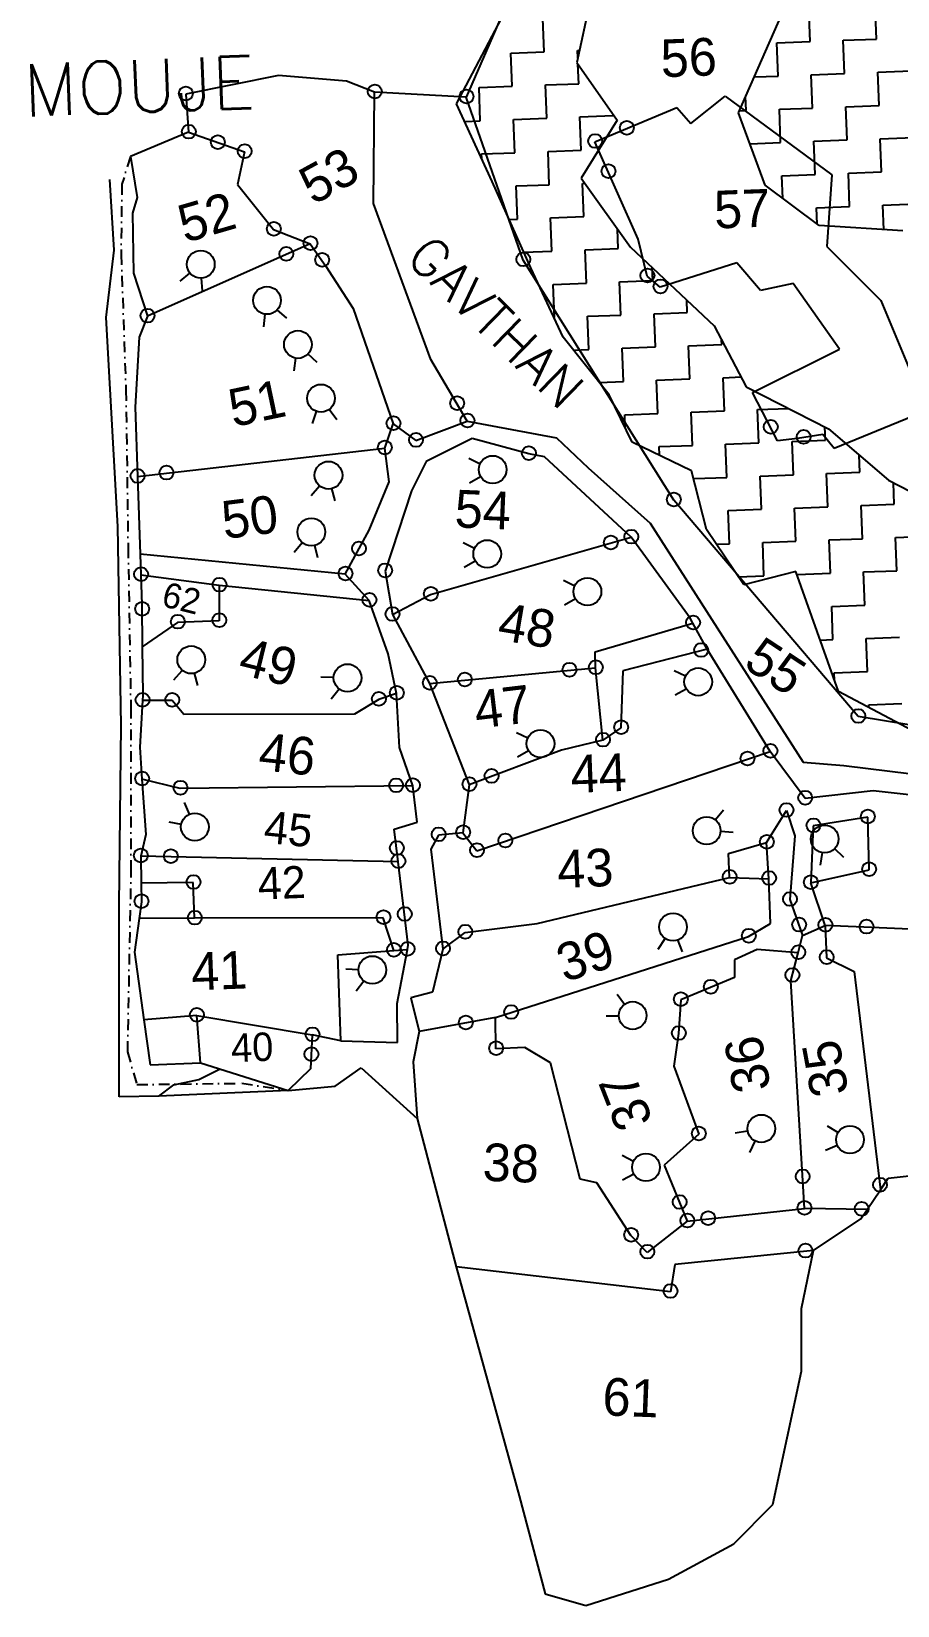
# Model space of a CAD drawing. Header units: metres. Extents: x 291849 to 294090, y 1986296 to 1987853.
# Drawn here: x 291849 to 292251, y 1986493 to 1987222 of the extents above; entities that cross this region are included whole.
import ezdxf

# ---------------------------------------------------------------- set-up
doc = ezdxf.new("R2010")
doc.units = ezdxf.units.M
doc.linetypes.add('DASHDOT', pattern=[1, 0.5, -0.25, 0, -0.25])
for name, color, linetype in [('LINE_WATER', 4, 'Continuous'), ('OFF', 1, 'Continuous'), ('POLY_HATCH', 12, 'Continuous'), ('POLY_PARCEL', 6, 'Continuous'), ('POLY_ROAD', 30, 'Continuous'), ('POLY_WATER', 4, 'Continuous'), ('SYM_STONE', 1, 'Continuous'), ('TEXT_MAPIN', 7, 'Continuous'), ('TEXT_MAPOUT', 7, 'Continuous'), ('TEXT_PARCEL', 7, 'Continuous'), ('V_BOUND_LINE', 7, 'Continuous'), ('V_BOUND_STREAM_LINE', 7, 'DASHDOT')]:
    doc.layers.add(name, color=color, linetype=linetype)
doc.styles.get("Standard").update_dxf_attribs({"font": 'simplex.shx'})
doc.styles.add('TEXT_MAP', font='')
doc.styles.get('TEXT_MAP').set_extended_font_data('Kruti Dev 050')

msp = doc.modelspace()

# ---------------------------------------------------------------- linework, layer by layer
for points in [[(291918.29, 1987106.87), (291922.87, 1987110.55)], [(291928.64, 1987102.3), (291928.28, 1987108.17)], [(291967.65, 1987089.64), (291963.29, 1987093.57)], [(291957.05, 1987085.66), (291957.75, 1987091.49)], [(291981.8, 1987069.06), (291977.52, 1987073.09)], [(291971.13, 1987065.31), (291971.94, 1987071.12)], [(291979.63, 1987040.93), (291981.51, 1987046.5)], [(291990.82, 1987042.65), (291987.35, 1987047.4)], [(292051.93, 1987024.78), (292057.25, 1987022.28)], [(292052.36, 1987013.48), (292057.47, 1987016.38)], [(291979.03, 1987007.57), (291982.84, 1987012.04)], [(291990.06, 1987005.01), (291988.6, 1987010.71)], [(291971.09, 1986981.29), (291974.9, 1986985.76)], [(291982.11, 1986978.73), (291980.66, 1986984.43)], [(292049.38, 1986985.72), (292054.7, 1986983.22)], [(292049.82, 1986974.41), (292054.93, 1986977.32)], [(292095.8, 1986968.28), (292101.11, 1986965.78)], [(292096.23, 1986956.97), (292101.34, 1986959.87)], [(291915.47, 1986922.1), (291919.28, 1986926.57)], [(292147.08, 1986926.49), (292152.4, 1986923.98)], [(291926.5, 1986919.54), (291925.04, 1986925.23)], [(291983.53, 1986923.58), (291989.41, 1986923.34)], [(291988.32, 1986913.33), (291991.9, 1986917.98)], [(292147.52, 1986915.18), (292152.63, 1986918.08)], [(292074.06, 1986897.83), (292079.38, 1986895.33)], [(292074.5, 1986886.53), (292079.61, 1986889.43)], [(291920.14, 1986865.29), (291922.53, 1986859.92)], [(292169.88, 1986861.89), (292166.18, 1986857.32)], [(291913.07, 1986856.45), (291918.83, 1986855.3)], [(292174.41, 1986851.52), (292168.55, 1986851.91)], [(292214.9, 1986836.35), (292215.79, 1986842.15)], [(292225.62, 1986839.97), (292221.39, 1986844.05)], [(292139.73, 1986797.47), (292142.99, 1986802.36)], [(292150.98, 1986796.23), (292148.86, 1986801.71)], [(291995.01, 1986788.35), (292000.88, 1986788.1)], [(291999.79, 1986778.09), (292003.38, 1986782.75)], [(292120.67, 1986776.67), (292124.11, 1986771.91)], [(292115.59, 1986766.55), (292121.46, 1986766.63)], [(292217.99, 1986715.63), (292223, 1986712.57)], [(292175.3, 1986712.34), (292181.1, 1986713.31)], [(292182.1, 1986703.29), (292184.65, 1986708.58)], [(292123.08, 1986702), (292128.32, 1986699.33)], [(292217.21, 1986704.34), (292222.6, 1986706.67)], [(292123.16, 1986690.68), (292128.36, 1986693.42)]]:
    msp.add_lwpolyline(points)
for centre in [(291927.88, 1987114.58), (291958.51, 1987097.87), (291972.84, 1987077.48), (291983.57, 1987052.59), (291987.01, 1987016.93), (292063.06, 1987019.55), (291979.07, 1986990.65), (292060.51, 1986980.49), (292106.92, 1986963.04), (291923.45, 1986931.46), (291995.82, 1986923.07), (292158.21, 1986921.25), (292085.19, 1986892.6), (291925.13, 1986854.05), (292162.14, 1986852.33), (292216.76, 1986848.5), (292146.55, 1986807.7), (292007.3, 1986787.84), (292127.88, 1986766.71), (292187.44, 1986714.37), (292228.49, 1986709.23), (292134.04, 1986696.42)]:
    msp.add_circle(centre, 6.42)
at = {"layer": 'LINE_WATER'}
for p, q in [((291915.37, 1986734.6), (291926.99, 1986737.07)), ((291926.99, 1986737.07), (291936.82, 1986741.98)), ((291908.46, 1986729.36), (291915.37, 1986734.6))]:
    msp.add_line(p, q, dxfattribs=at)
at = {"layer": 'OFF'}
msp.add_line((291926.01, 1986766.7), (291979.49, 1986757.71), dxfattribs=at)
at = {"layer": 'POLY_HATCH'}
for p, q in [((292046.35, 1987188.92), (292070.16, 1987234.35)), ((292108.1, 1987235.81), (292101.95, 1987208.08)), ((292176.88, 1987184.76), (292196.76, 1987230.04)), ((292101.95, 1987208.08), (292120.67, 1987181.3)), ((292062.8, 1987152.89), (292046.35, 1987188.92)), ((292120.67, 1987181.3), (292104.01, 1987154.47)), ((292189.3, 1987151.2), (292176.88, 1987184.76)), ((292080.7, 1987112.99), (292062.8, 1987152.89)), ((292104.01, 1987154.47), (292126.85, 1987122.62)), ((292214.25, 1987132.51), (292189.3, 1987151.2)), ((292253, 1987130.07), (292214.25, 1987132.51)), ((292126.85, 1987122.62), (292165.59, 1987086.13)), ((292095.69, 1987080.84), (292080.7, 1987112.99)), ((292117.02, 1987054.16), (292095.69, 1987080.84)), ((292165.59, 1987086.13), (292180.43, 1987057.9)), ((292180.43, 1987057.9), (292218.52, 1987038.41)), ((292127.69, 1987032.31), (292117.02, 1987054.16)), ((292218.52, 1987038.41), (292246.29, 1987014.6)), ((292155.06, 1987018.96), (292127.69, 1987032.31)), ((292162, 1986991.73), (292155.06, 1987018.96)), ((292246.29, 1987014.6), (292303.09, 1986985.35)), ((292179.36, 1986966.21), (292162, 1986991.73)), ((292203.36, 1986972.36), (292179.36, 1986966.21)), ((292223.18, 1986916.82), (292203.36, 1986972.36)), ((292259.96, 1986897.28), (292223.18, 1986916.82))]:
    msp.add_line(p, q, dxfattribs=at)
at = {"layer": 'POLY_HATCH', "linetype": 'Continuous'}
for p, q in [((292210.01, 1987217.76), (292209.42, 1987233.15)), ((292240.78, 1987218.94), (292240.19, 1987234.33)), ((292086.9, 1987213.04), (292086.32, 1987228.43)), ((292194.62, 1987217.17), (292210.01, 1987217.76)), ((292225.4, 1987218.35), (292240.78, 1987218.94)), ((292225.99, 1987202.96), (292225.4, 1987218.35)), ((292071.52, 1987212.45), (292086.9, 1987213.04)), ((292072.11, 1987197.07), (292071.52, 1987212.45)), ((292102.29, 1987213.63), (292103.19, 1987213.67)), ((292102.42, 1987210.2), (292102.29, 1987213.63)), ((292195.21, 1987201.78), (292194.62, 1987217.17)), ((292102.88, 1987198.25), (292102.54, 1987207.24)), ((292210.6, 1987202.37), (292225.99, 1987202.96)), ((292241.37, 1987203.55), (292256.76, 1987204.14)), ((292241.96, 1987188.17), (292241.37, 1987203.55)), ((292056.72, 1987196.48), (292072.11, 1987197.07)), ((292057.31, 1987181.09), (292056.72, 1987196.48)), ((292087.49, 1987197.66), (292102.88, 1987198.25)), ((292088.08, 1987182.27), (292087.49, 1987197.66)), ((292184.16, 1987201.36), (292195.21, 1987201.78)), ((292211.19, 1987186.99), (292210.6, 1987202.37)), ((292180.41, 1987185.81), (292180.16, 1987192.25)), ((292050.05, 1987180.81), (292057.31, 1987181.09)), ((292072.7, 1987181.68), (292088.08, 1987182.27)), ((292073.29, 1987166.29), (292072.7, 1987181.68)), ((292103.47, 1987182.86), (292118.86, 1987183.45)), ((292104.06, 1987167.47), (292103.47, 1987182.86)), ((292118.86, 1987183.45), (292118.84, 1987183.91)), ((292177.28, 1987185.69), (292180.41, 1987185.81)), ((292195.8, 1987186.4), (292211.19, 1987186.99)), ((292196.39, 1987171.01), (292195.8, 1987186.4)), ((292226.58, 1987187.58), (292241.96, 1987188.17)), ((292227.17, 1987172.19), (292226.58, 1987187.58)), ((292088.67, 1987166.88), (292104.06, 1987167.47)), ((292089.26, 1987151.49), (292088.67, 1987166.88)), ((292182.17, 1987170.46), (292196.39, 1987171.01)), ((292211.78, 1987171.6), (292227.17, 1987172.19)), ((292212.37, 1987156.21), (292211.78, 1987171.6)), ((292242.55, 1987172.78), (292257.94, 1987173.37)), ((292243.14, 1987157.39), (292242.55, 1987172.78)), ((292057.9, 1987165.7), (292073.29, 1987166.29)), ((292057.98, 1987163.43), (292057.9, 1987165.7)), ((292104.65, 1987152.08), (292105.69, 1987152.12)), ((292105.24, 1987136.69), (292104.65, 1987152.08)), ((292196.98, 1987155.62), (292212.37, 1987156.21)), ((292197.38, 1987145.15), (292196.98, 1987155.62)), ((292227.76, 1987156.8), (292243.14, 1987157.39)), ((292228.35, 1987141.41), (292227.76, 1987156.8)), ((292073.88, 1987150.9), (292089.26, 1987151.49)), ((292074.47, 1987135.51), (292073.88, 1987150.9)), ((292212.96, 1987140.82), (292228.35, 1987141.41)), ((292213.25, 1987133.27), (292212.96, 1987140.82)), ((292243.73, 1987142), (292259.12, 1987142.59)), ((292244.17, 1987130.63), (292243.73, 1987142)), ((292070.66, 1987135.37), (292074.47, 1987135.51)), ((292089.85, 1987136.1), (292105.24, 1987136.69)), ((292090.44, 1987120.72), (292089.85, 1987136.1)), ((292121.22, 1987121.9), (292120.87, 1987130.95)), ((292077.46, 1987120.22), (292090.44, 1987120.72)), ((292105.83, 1987121.31), (292121.22, 1987121.9)), ((292106.42, 1987105.92), (292105.83, 1987121.31)), ((292137.2, 1987107.1), (292136.97, 1987113.09)), ((292091.03, 1987105.33), (292106.42, 1987105.92)), ((292091.62, 1987089.94), (292091.03, 1987105.33)), ((292121.81, 1987106.51), (292137.2, 1987107.1)), ((292122.4, 1987091.12), (292121.81, 1987106.51)), ((292153.17, 1987092.3), (292152.95, 1987098.03)), ((292091.45, 1987089.93), (292091.62, 1987089.94)), ((292107.01, 1987090.53), (292122.4, 1987091.12)), ((292107.6, 1987075.14), (292107.01, 1987090.53)), ((292137.79, 1987091.71), (292153.17, 1987092.3)), ((292138.38, 1987076.32), (292137.79, 1987091.71)), ((292169.15, 1987077.5), (292169.08, 1987079.5)), ((292100.46, 1987074.87), (292107.6, 1987075.14)), ((292122.99, 1987075.73), (292138.38, 1987076.32)), ((292123.58, 1987060.34), (292122.99, 1987075.73)), ((292153.76, 1987076.91), (292169.15, 1987077.5)), ((292154.35, 1987061.52), (292153.76, 1987076.91)), ((292112.42, 1987059.92), (292123.58, 1987060.34)), ((292138.97, 1987060.93), (292154.35, 1987061.52)), ((292139.56, 1987045.55), (292138.97, 1987060.93)), ((292169.74, 1987062.11), (292178.04, 1987062.43)), ((292170.33, 1987046.72), (292169.74, 1987062.11)), ((292124.17, 1987044.96), (292139.56, 1987045.55)), ((292124.39, 1987039.06), (292124.17, 1987044.96)), ((292154.94, 1987046.14), (292170.33, 1987046.72)), ((292155.53, 1987030.75), (292154.94, 1987046.14)), ((292185.72, 1987047.31), (292200.04, 1987047.86)), ((292186.31, 1987031.93), (292185.72, 1987047.31)), ((292217.09, 1987033.11), (292216.85, 1987039.26)), ((292140.15, 1987030.16), (292155.53, 1987030.75)), ((292140.3, 1987026.16), (292140.15, 1987030.16)), ((292170.92, 1987031.34), (292186.31, 1987031.93)), ((292171.51, 1987015.95), (292170.92, 1987031.34)), ((292201.7, 1987032.52), (292217.09, 1987033.11)), ((292202.29, 1987017.13), (292201.7, 1987032.52)), ((292233.06, 1987018.31), (292232.76, 1987026.2)), ((292156.12, 1987015.36), (292171.51, 1987015.95)), ((292156.15, 1987014.68), (292156.12, 1987015.36)), ((292186.9, 1987016.54), (292202.29, 1987017.13)), ((292187.49, 1987001.15), (292186.9, 1987016.54)), ((292217.68, 1987017.72), (292233.06, 1987018.31)), ((292218.26, 1987002.33), (292217.68, 1987017.72)), ((292249.04, 1987003.51), (292248.66, 1987013.37)), ((292172.1, 1987000.56), (292187.49, 1987001.15)), ((292172.69, 1986985.17), (292172.1, 1987000.56)), ((292202.88, 1987001.74), (292218.26, 1987002.33)), ((292203.47, 1986986.35), (292202.88, 1987001.74)), ((292233.65, 1987002.92), (292249.04, 1987003.51)), ((292234.24, 1986987.53), (292233.65, 1987002.92)), ((292166.61, 1986984.94), (292172.69, 1986985.17)), ((292188.08, 1986985.76), (292203.47, 1986986.35)), ((292188.67, 1986970.37), (292188.08, 1986985.76)), ((292218.85, 1986986.94), (292234.24, 1986987.53)), ((292219.44, 1986971.55), (292218.85, 1986986.94)), ((292249.63, 1986988.12), (292265.02, 1986988.71)), ((292250.22, 1986972.73), (292249.63, 1986988.12)), ((292176.83, 1986969.92), (292188.67, 1986970.37)), ((292204.06, 1986970.96), (292219.44, 1986971.55)), ((292204.08, 1986970.34), (292204.06, 1986970.96)), ((292234.83, 1986972.14), (292250.22, 1986972.73)), ((292235.42, 1986956.76), (292234.83, 1986972.14)), ((292220.03, 1986956.17), (292235.42, 1986956.76)), ((292220.62, 1986940.78), (292220.03, 1986956.17)), ((292214.71, 1986940.55), (292220.62, 1986940.78)), ((292236.01, 1986941.37), (292251.4, 1986941.96)), ((292236.6, 1986925.98), (292236.01, 1986941.37)), ((292221.21, 1986925.39), (292236.6, 1986925.98)), ((292221.35, 1986921.95), (292221.21, 1986925.39)), ((292237.19, 1986910.59), (292252.58, 1986911.18)), ((292237.24, 1986909.35), (292237.19, 1986910.59))]:
    msp.add_line(p, q, dxfattribs=at)
at = {"layer": 'POLY_PARCEL'}
for p, q in [((292007.9, 1987142.73), (292008.33, 1987194.33)), ((292077.17, 1987116.6), (292050.84, 1987192.02)), ((292154.86, 1987179.88), (292170.75, 1987192.53)), ((292170.75, 1987192.53), (292220.16, 1987156.05)), ((292110.38, 1987171.4), (292148.37, 1987187.16)), ((292148.37, 1987187.16), (292154.86, 1987179.88)), ((291922.22, 1987175.74), (291948.12, 1987166.73)), ((291948.12, 1987166.73), (291944.94, 1987151.58)), ((292130.37, 1987126.27), (292110.38, 1987171.4)), ((292220.16, 1987156.05), (292217.85, 1987122.85)), ((291944.94, 1987151.58), (291961.61, 1987130.74)), ((292034.47, 1987070.54), (292007.9, 1987142.73)), ((291961.61, 1987130.74), (291978.56, 1987124.09)), ((291978.56, 1987124.09), (291903.13, 1987090.53)), ((291978.56, 1987124.09), (291985.85, 1987113.73)), ((292134.6, 1987109.12), (292130.37, 1987126.27)), ((292217.85, 1987122.85), (292242.72, 1987097.84)), ((292146.87, 1987005.38), (292077.17, 1987116.6)), ((291985.85, 1987113.73), (291998.49, 1987094.19)), ((292140.63, 1987104.09), (292134.6, 1987109.12)), ((292176.16, 1987115.23), (292140.63, 1987104.09)), ((292187.01, 1987102.48), (292176.16, 1987115.23)), ((292202.13, 1987105.69), (292187.01, 1987102.48)), ((292223.63, 1987075.29), (292202.13, 1987105.69)), ((291998.49, 1987094.19), (292016.99, 1987040.71)), ((292242.72, 1987097.84), (292256.61, 1987064.51)), ((292183.36, 1987055.31), (292223.63, 1987075.29)), ((292051.25, 1987042.02), (292034.47, 1987070.54)), ((292194.95, 1987032.8), (292183.36, 1987055.31)), ((292257.77, 1987044.24), (292221.25, 1987029.29)), ((292215.92, 1987035.86), (292204.13, 1987033.9)), ((292221.25, 1987029.29), (292215.92, 1987035.86)), ((291898.53, 1987016.3), (292013.06, 1987029.51)), ((292204.13, 1987033.9), (292194.95, 1987032.8)), ((292232.29, 1986905.13), (292146.87, 1987005.38)), ((292034.31, 1986961.69), (292127.18, 1986988.19)), ((291994.79, 1986971.15), (291899.8, 1986980.41)), ((291900.14, 1986970.78), (291936.42, 1986965.96)), ((291936.42, 1986965.96), (291936.39, 1986949.53)), ((291936.42, 1986965.96), (292005.88, 1986958.92)), ((292016.6, 1986952.36), (292034.31, 1986961.69)), ((291917.13, 1986948.79), (291900.79, 1986937.45)), ((291936.39, 1986949.53), (291917.13, 1986948.79)), ((292110.44, 1986935.19), (292155.74, 1986948.4)), ((292110.73, 1986927.69), (292110.44, 1986935.19)), ((292162.31, 1986936.44), (292123.3, 1986926.3)), ((292033.81, 1986920.47), (292110.73, 1986927.69)), ((292114.05, 1986894.17), (292110.73, 1986927.69)), ((292123.3, 1986926.3), (292122.43, 1986899.98)), ((291914.59, 1986912.64), (291900.84, 1986912.58)), ((291920.02, 1986906.07), (291914.59, 1986912.64)), ((292010.3, 1986913.1), (291999.13, 1986906.25)), ((292018.58, 1986915.82), (292010.3, 1986913.1)), ((291999.13, 1986906.25), (291920.02, 1986906.07)), ((292333.58, 1986888.64), (292232.29, 1986905.13)), ((292122.43, 1986899.98), (292114.05, 1986894.17)), ((292094.97, 1986889.54), (292052.18, 1986873.52)), ((292114.05, 1986894.17), (292094.97, 1986889.54)), ((292055.69, 1986842.98), (292191.57, 1986889.03)), ((291918.38, 1986871.91), (291900.61, 1986876.2)), ((292026.03, 1986873.1), (291918.38, 1986871.91)), ((292189.91, 1986846.87), (292199.05, 1986861.62)), ((292199.05, 1986861.62), (292202.95, 1986849.88)), ((292211.51, 1986854.52), (292210.32, 1986828.19)), ((292236.71, 1986858.61), (292211.51, 1986854.52)), ((292237.33, 1986834.23), (292236.71, 1986858.61)), ((292049.25, 1986851.33), (292055.69, 1986842.98)), ((292172.22, 1986841.67), (292189.91, 1986846.87)), ((292190.96, 1986830.09), (292189.91, 1986846.87)), ((292202.95, 1986849.88), (292200.63, 1986820.38)), ((292019.29, 1986837.95), (291900.04, 1986840.52)), ((292172.72, 1986830.66), (292172.22, 1986841.67)), ((292210.32, 1986828.19), (292237.33, 1986834.23)), ((291924.41, 1986828.24), (291900.23, 1986828.05)), ((291925.02, 1986811.74), (291924.41, 1986828.24)), ((292083.66, 1986809.3), (292172.72, 1986830.66)), ((292172.72, 1986830.66), (292190.96, 1986830.09)), ((292191.66, 1986809.4), (292190.96, 1986830.09)), ((292217.03, 1986808.42), (292210.32, 1986828.19)), ((292200.63, 1986820.38), (292206.59, 1986803.71)), ((291925.02, 1986811.74), (291899.31, 1986811.67)), ((292012.36, 1986811.98), (291925.02, 1986811.74)), ((292017.25, 1986796.81), (292012.36, 1986811.98)), ((292050.29, 1986805.23), (292083.66, 1986809.3)), ((292181.56, 1986803.38), (292191.66, 1986809.4)), ((292039.98, 1986797.51), (292050.29, 1986805.23)), ((292064.33, 1986765.72), (292181.56, 1986803.38)), ((292204.5, 1986795.71), (292206.59, 1986803.71)), ((292206.59, 1986803.71), (292217.03, 1986808.42)), ((292217.03, 1986808.42), (292217.63, 1986793.5)), ((292285.72, 1986805.42), (292217.03, 1986808.42)), ((291991.41, 1986794.76), (292017.25, 1986796.81)), ((291992.75, 1986755.02), (291991.41, 1986794.76)), ((292017.25, 1986796.81), (292023.56, 1986797.32)), ((292185.55, 1986797.27), (292175.09, 1986792.49)), ((292204.5, 1986795.71), (292185.55, 1986797.27)), ((292201.13, 1986782.85), (292204.5, 1986795.71)), ((292175.09, 1986792.49), (292175.09, 1986784.36)), ((292217.63, 1986793.5), (292230.4, 1986787.1)), ((292175.09, 1986784.36), (292150.12, 1986774.01)), ((292207.37, 1986677.33), (292201.13, 1986782.85)), ((292230.4, 1986787.1), (292242.58, 1986685.95)), ((292150.12, 1986774.01), (292149.15, 1986758.33)), ((291926.01, 1986766.7), (291901.43, 1986764.72)), ((291927.79, 1986744.85), (291926.01, 1986766.7)), ((292064.33, 1986765.72), (292028.94, 1986759.31)), ((292064.57, 1986751.33), (292064.33, 1986765.72)), ((292149.15, 1986758.33), (292146.92, 1986743.23)), ((292078.01, 1986751.85), (292064.57, 1986751.33)), ((292089.87, 1986744.79), (292078.01, 1986751.85)), ((292103.52, 1986690.88), (292089.87, 1986744.79)), ((292146.92, 1986743.23), (292158.45, 1986711.75)), ((292158.45, 1986711.75), (292142.41, 1986697.37)), ((292142.41, 1986697.37), (292153.11, 1986671.5)), ((292111.23, 1986689.26), (292103.52, 1986690.88)), ((292127.06, 1986664.87), (292111.23, 1986689.26)), ((292153.11, 1986671.5), (292134.59, 1986657.04)), ((292153.11, 1986671.5), (292207.37, 1986677.33)), ((292236.45, 1986676.84), (292207.37, 1986677.33)), ((292134.59, 1986657.04), (292127.06, 1986664.87)), ((292211.56, 1986657.92), (292147.34, 1986651.39)), ((292145.32, 1986638.82), (292046.11, 1986650.37)), ((292147.34, 1986651.39), (292145.32, 1986638.82))]:
    msp.add_line(p, q, dxfattribs=at)
at = {"layer": 'POLY_ROAD'}
for p, q in [((292013.06, 1987029.51), (292016.99, 1987040.71)), ((292016.99, 1987040.71), (292027.46, 1987032.97)), ((292027.46, 1987032.97), (292051.25, 1987042.02)), ((292051.25, 1987042.02), (292092.55, 1987034.3)), ((292015.11, 1987013.9), (292013.06, 1987029.51)), ((292053.6, 1987033.97), (292032.2, 1987023.27)), ((292079.75, 1987026.84), (292053.6, 1987033.97)), ((292092.55, 1987034.3), (292107.33, 1987020.34)), ((292032.2, 1987023.27), (292025.45, 1987009.65)), ((292087.07, 1987025.38), (292079.75, 1987026.84)), ((292127.18, 1986988.19), (292087.07, 1987025.38)), ((292005.79, 1986991.46), (292015.11, 1987013.9)), ((292107.33, 1987020.34), (292135.94, 1986994.71)), ((292025.45, 1987009.65), (292013.2, 1986972.57)), ((291994.79, 1986971.15), (292005.79, 1986991.46)), ((292135.94, 1986994.71), (292206.77, 1986884.1)), ((292154.49, 1986950.67), (292127.18, 1986988.19)), ((292005.88, 1986958.92), (291994.79, 1986971.15)), ((292013.2, 1986972.57), (292016.6, 1986952.36)), ((292014.67, 1986934.27), (292005.88, 1986958.92)), ((292016.6, 1986952.36), (292033.81, 1986920.47)), ((292155.74, 1986948.4), (292154.49, 1986950.67)), ((292162.31, 1986936.44), (292155.74, 1986948.4)), ((292018.58, 1986915.82), (292014.67, 1986934.27)), ((292191.57, 1986889.03), (292162.31, 1986936.44)), ((292033.81, 1986920.47), (292052.18, 1986873.52)), ((292019.82, 1986890.88), (292018.58, 1986915.82)), ((292026.03, 1986873.1), (292019.82, 1986890.88)), ((292207.7, 1986867.28), (292191.57, 1986889.03)), ((292206.77, 1986884.1), (292225.73, 1986882.5)), ((292225.73, 1986882.5), (292350.67, 1986867.25)), ((292028.13, 1986856.33), (292026.03, 1986873.1)), ((292052.18, 1986873.52), (292049.25, 1986851.33)), ((292239.26, 1986870.81), (292207.7, 1986867.28)), ((292332.19, 1986860.23), (292239.26, 1986870.81)), ((292017.49, 1986853.02), (292028.13, 1986856.33)), ((292019.29, 1986837.95), (292017.49, 1986853.02)), ((292037.95, 1986850.31), (292034.42, 1986843.79)), ((292049.25, 1986851.33), (292037.95, 1986850.31)), ((292034.42, 1986843.79), (292039.98, 1986797.51)), ((292023.92, 1986799.22), (292019.29, 1986837.95)), ((292018.84, 1986772.29), (292023.56, 1986797.32)), ((292023.56, 1986797.32), (292023.92, 1986799.22)), ((292039.98, 1986797.51), (292035.22, 1986777.57)), ((292035.22, 1986777.57), (292025.14, 1986774.86)), ((292025.14, 1986774.86), (292028.94, 1986759.31)), ((292018.95, 1986754.28), (292018.84, 1986772.29)), ((292028.94, 1986759.31), (292026.28, 1986745.26)), ((291979.49, 1986757.71), (291978.67, 1986741.97)), ((291992.75, 1986755.02), (291979.49, 1986757.71)), ((291992.75, 1986755.02), (292018.95, 1986754.28)), ((292026.28, 1986745.26), (292028.08, 1986719.09)), ((291978.67, 1986741.97), (291968.3, 1986731.98))]:
    msp.add_line(p, q, dxfattribs=at)
at = {"layer": 'POLY_WATER'}
for p, q in [((291895.31, 1987164.52), (291898.4, 1987145.51)), ((291887.73, 1987121.18), (291885.72, 1987153.84)), ((291898.4, 1987145.51), (291896.18, 1987138.28)), ((291896.18, 1987138.28), (291896.71, 1987110.46)), ((291884.1, 1987089.99), (291887.73, 1987121.18)), ((291896.71, 1987110.46), (291903.13, 1987090.53)), ((291889.42, 1986993.11), (291884.1, 1987089.99)), ((291903.13, 1987090.53), (291899.27, 1987080.94)), ((291899.27, 1987080.94), (291897.48, 1987048.39)), ((291897.48, 1987048.39), (291898.53, 1987016.3)), ((291898.53, 1987016.3), (291899.8, 1986980.41)), ((291890.98, 1986901.08), (291889.42, 1986993.11)), ((291899.8, 1986980.41), (291900.14, 1986970.78)), ((291900.14, 1986970.78), (291900.62, 1986957.13)), ((291900.62, 1986957.13), (291900.79, 1986937.45)), ((291900.79, 1986937.45), (291900.98, 1986915.03)), ((291900.84, 1986912.58), (291899.58, 1986891.06)), ((291900.98, 1986915.03), (291900.84, 1986912.58)), ((291890.06, 1986817.88), (291890.98, 1986901.08)), ((291899.58, 1986891.06), (291900.61, 1986876.2)), ((291900.61, 1986876.2), (291902.39, 1986850.48)), ((291902.39, 1986850.48), (291900.04, 1986840.52)), ((291900.04, 1986840.52), (291900.23, 1986828.05)), ((291900.23, 1986828.05), (291900.36, 1986819.35)), ((291890.07, 1986729.01), (291890.06, 1986817.88)), ((291900.36, 1986819.35), (291899.31, 1986811.67)), ((291899.31, 1986811.67), (291897.15, 1986796.03)), ((291897.15, 1986796.03), (291901.43, 1986764.72)), ((291901.43, 1986764.72), (291904.51, 1986743.84)), ((291904.51, 1986743.84), (291927.79, 1986744.85)), ((291927.79, 1986744.85), (291968.3, 1986731.98)), ((291908.46, 1986729.36), (291890.07, 1986729.01)), ((291968.3, 1986731.98), (291908.46, 1986729.36))]:
    msp.add_line(p, q, dxfattribs=at)
at = {"layer": 'SYM_STONE'}
for centre in [(291920.97, 1987193.74), (292008.42, 1987194.63), (292050.92, 1987192.31), (292125.14, 1987177.78), (291922.3, 1987176.04), (291935.8, 1987171.17), (292110.47, 1987171.7), (291948.21, 1987167.02), (292116.65, 1987157.74), (291961.7, 1987131.04), (291967.48, 1987119.42), (291978.65, 1987124.38), (291984.08, 1987116.65), (292077.25, 1987116.9), (292134.69, 1987109.42), (292140.72, 1987104.38), (291903.22, 1987090.83), (292046.63, 1987050.32), (292017.08, 1987041), (292051.34, 1987042.31), (292191.8, 1987039.37), (292027.55, 1987033.27), (292207.04, 1987034.67), (292013.14, 1987029.81), (292079.83, 1987027.13), (291911.99, 1987018.14), (291898.62, 1987016.6), (292146.95, 1987005.68), (292127.27, 1986988.48), (292001.12, 1986982.97), (292117.77, 1986985.77), (291900.22, 1986971.07), (291994.87, 1986971.45), (292013.29, 1986972.86), (291936.51, 1986966.26), (292005.96, 1986959.22), (292034.39, 1986961.98), (291900.73, 1986955.04), (292016.68, 1986952.65), (291917.22, 1986949.09), (291936.48, 1986949.83), (292155.83, 1986948.69), (292159.59, 1986936.01), (292098.63, 1986926.85), (292110.81, 1986927.99), (292018.66, 1986916.12), (292033.9, 1986920.77), (292050.19, 1986922.3), (291900.93, 1986912.87), (291914.67, 1986912.94), (292010.38, 1986913.4), (292232.38, 1986905.43), (292114.13, 1986894.47), (292122.52, 1986900.28), (292191.65, 1986889.33), (292181.06, 1986885.74), (291900.69, 1986876.5), (291918.46, 1986872.21), (292018.39, 1986873.31), (292026.12, 1986873.4), (292052.27, 1986873.82), (292062.55, 1986877.67), (292207.79, 1986867.58), (292199.14, 1986861.91), (292236.8, 1986858.91), (292038.04, 1986850.61), (292049.34, 1986851.62), (292211.59, 1986854.81), (292018.66, 1986844.31), (292055.77, 1986843.28), (292068.91, 1986847.73), (292190, 1986847.17), (291900.13, 1986840.81), (291914, 1986840.51), (292019.38, 1986838.25), (291924.49, 1986828.54), (292172.8, 1986830.95), (292191.04, 1986830.39), (292210.41, 1986828.49), (292237.42, 1986834.53), (292200.72, 1986820.67), (291900.45, 1986819.64), (292022.31, 1986813.71), (291925.11, 1986812.04), (292012.45, 1986812.28), (292204.96, 1986808.82), (292217.12, 1986808.72), (292236.12, 1986807.89), (292050.38, 1986805.52), (292181.64, 1986803.67), (292017.33, 1986797.11), (292023.65, 1986797.61), (292040.06, 1986797.8), (292204.59, 1986796.01), (292217.72, 1986793.79), (292201.83, 1986785.48), (292164.06, 1986780.05), (292150.21, 1986774.31), (291926.09, 1986767), (292050.6, 1986763.51), (292071.63, 1986768.33), (291979.58, 1986758), (292149.24, 1986758.63), (291979.1, 1986748.82), (292064.65, 1986751.63), (292158.54, 1986712.05), (292206.59, 1986692.21), (292242.42, 1986688.35), (292149.65, 1986680.36), (292207.45, 1986677.63), (292233.9, 1986677.18), (292153.19, 1986671.8), (292162.81, 1986672.83), (292127.15, 1986665.17), (292134.68, 1986657.34), (292207.93, 1986657.84), (292145.4, 1986639.12)]:
    msp.add_circle(centre, 3.22, dxfattribs=at)
at = {"layer": 'V_BOUND_LINE'}
for p, q in [((292102.92, 1987311.81), (292050.84, 1987192.02)), ((291963.92, 1987201.99), (291920.88, 1987193.44)), ((291995.4, 1987199.4), (291963.92, 1987201.99)), ((292008.33, 1987194.33), (291995.4, 1987199.4)), ((291920.88, 1987193.44), (291922.22, 1987175.74)), ((292050.84, 1987192.02), (292008.33, 1987194.33)), ((291922.22, 1987175.74), (291895.31, 1987164.52)), ((291990.03, 1986734.03), (292002.18, 1986742.41)), ((292002.18, 1986742.41), (292028.08, 1986719.09)), ((291968.3, 1986731.98), (291990.03, 1986734.03)), ((292028.08, 1986719.09), (292046.11, 1986650.37)), ((292246.2, 1986691.33), (292284.63, 1986695.86)), ((292236.45, 1986676.84), (292242.58, 1986685.95)), ((292242.58, 1986685.95), (292246.2, 1986691.33)), ((292211.56, 1986657.92), (292233.55, 1986672.52)), ((292233.55, 1986672.52), (292236.45, 1986676.84)), ((292206.09, 1986630.98), (292211.56, 1986657.92)), ((292046.11, 1986650.37), (292075.26, 1986544.23)), ((292206.06, 1986601.95), (292206.09, 1986630.98)), ((292192.75, 1986540.33), (292206.06, 1986601.95)), ((292075.26, 1986544.23), (292087.32, 1986498.86)), ((292174.72, 1986522.07), (292192.75, 1986540.33)), ((292144.39, 1986505.63), (292174.72, 1986522.07)), ((292106.25, 1986493.48), (292144.39, 1986505.63)), ((292087.32, 1986498.86), (292106.25, 1986493.48))]:
    msp.add_line(p, q, dxfattribs=at)
at = {"layer": 'V_BOUND_STREAM_LINE', "ltscale": 10}
for p, q in [((291895.31, 1987164.52), (291891.34, 1987151.71)), ((291891.34, 1987151.71), (291891, 1987119.31)), ((291891, 1987119.31), (291893.22, 1987056.39)), ((291893.22, 1987056.39), (291894.23, 1986983.55)), ((291894.23, 1986983.55), (291895.49, 1986909.33)), ((291895.49, 1986909.33), (291895.55, 1986835.67)), ((291895.55, 1986835.67), (291893.9, 1986749.89)), ((291893.9, 1986749.89), (291898.33, 1986734.75)), ((291898.33, 1986734.75), (291946.82, 1986735.33)), ((291946.82, 1986735.33), (291968.3, 1986731.98))]:
    msp.add_line(p, q, dxfattribs=at)

# ---------------------------------------------------------------- texts
at = {"layer": 'TEXT_MAPIN'}
msp.add_text('GAVTHAN', height=17.461, rotation=315.65223, dxfattribs=at).set_placement((292022.3, 1987116.92))
at = {"layer": 'TEXT_MAPOUT'}
msp.add_text('MOUJE', height=24.251, rotation=2.19475, dxfattribs=at).set_placement((291846.25, 1987182.97))
at = {"layer": 'TEXT_PARCEL', "style": 'TEXT_MAP'}
for s, height, rotation, p in [('56', 17.461, 2.19475, (292141.17, 1987201.19)), ('53', 17.461, 28.74302, (291979.95, 1987141.86)), ('52', 17.461, 16.22111, (291920.53, 1987124.43)), ('57', 17.461, 2.19475, (292165.9, 1987131.14)), ('51', 17.461, 11.91535, (291942.92, 1987039.15)), ('50', 17.461, 7.16088, (291938.73, 1986987.36)), ('54', 17.461, 357.62416, (292045.2, 1986992.83)), ('62', 11.64, 346.09251, (291909.18, 1986956.44)), ('48', 17.461, 350.51369, (292064.71, 1986940.85)), ('55', 17.461, 326.75402, (292178.55, 1986928.34)), ('49', 17.461, 346.09251, (291944.56, 1986925.02)), ('47', 17.461, 6.8582, (292055.62, 1986899.53)), ('46', 17.461, 353.87511, (291954.13, 1986880.49)), ('44', 17.461, 2.19475, (292099.44, 1986869.78)), ('45', 14.944, 354.38511, (291956.65, 1986846.77)), ('43', 17.461, 2.19475, (292093.27, 1986825.77)), ('42', 14.892, 2.19475, (291954.59, 1986820.37)), ('39', 17.461, 17.89245, (292096.25, 1986782.01)), ('41', 17.461, 2.19475, (291923.79, 1986778.3)), ('40', 13.186, 2.19475, (291942.1, 1986745.08)), ('36', 17.461, 100.49789, (292191.92, 1986732.92)), ('35', 17.461, 100.47661, (292227.94, 1986730.94)), ('37', 17.461, 111.38677, (292137.46, 1986717.93)), ('38', 17.461, 357.79924, (292058.2, 1986690.2)), ('61', 17.461, 357.79924, (292113.65, 1986581.58))]:
    msp.add_text(s, height=height, rotation=rotation, dxfattribs=at).set_placement(p)

doc.saveas('drawing.dxf')
